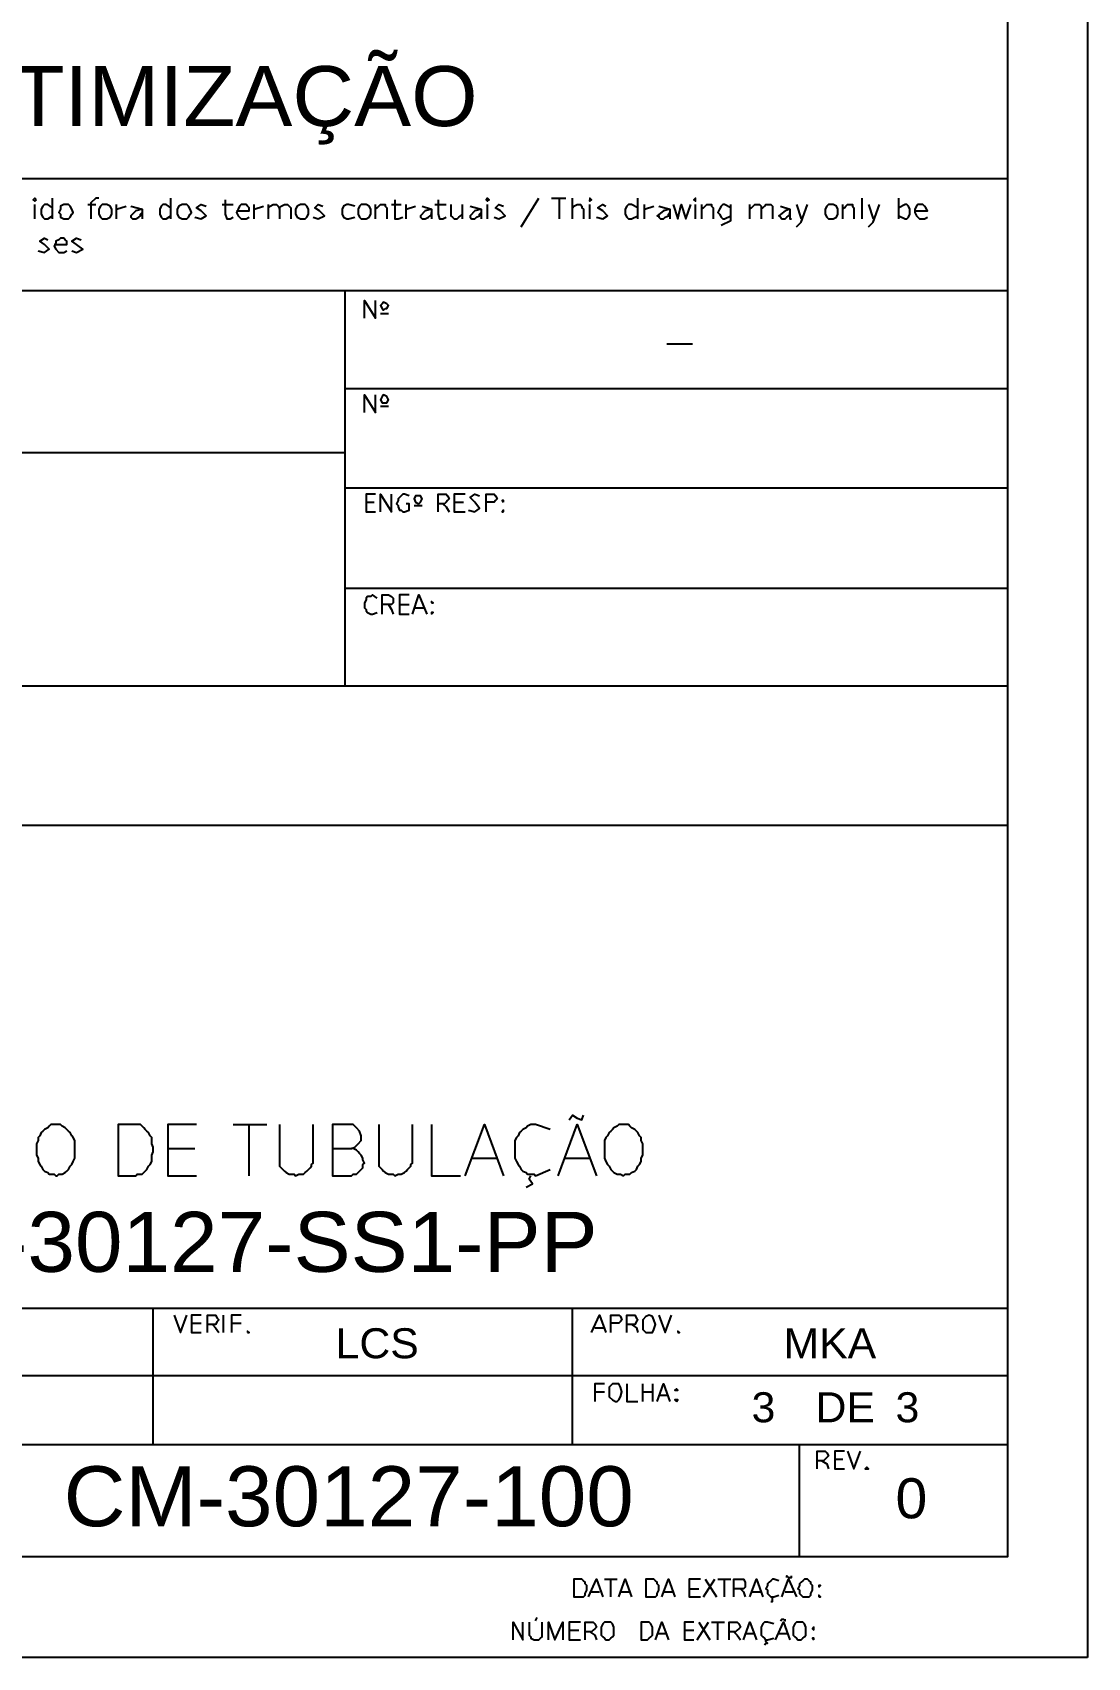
# Model space of a CAD drawing. Extents: x 1 to 419, y 0 to 296.
# Drawn here: x 353.1 to 419, y 0.3 to 101.8 of the extents above; entities that cross this region are included whole.
import ezdxf

# ---------------------------------------------------------------- set-up
doc = ezdxf.new("R2010")
doc.units = 0
doc.header["$MEASUREMENT"] = 0
doc.layers.add('GT_1', color=7, linetype='Continuous')
doc.styles.get("Standard").update_dxf_attribs({"font": 'arial.ttf', "height": 2})

msp = doc.modelspace()

# ---------------------------------------------------------------- linework, layer by layer
at = {"layer": 'GT_1', "flags": 128}
for points in [[(419, 296.3), (419, 0.3)], [(414, 148.3), (414, 6.6), (17.9, 6.6), (17.9, 290), (414, 290), (414, 148.3)], [(414, 92.7), (305.1, 92.7)], [(353.3, 91.4), (353.2, 91.5), (353.1, 91.4), (353.2, 91.3), (353.3, 91.4)], [(354.3, 90.2), (354.3, 91.5)], [(357.2, 91.5), (357, 91.5), (356.7, 91.2), (356.7, 90.2)], [(361.7, 90.2), (361.7, 91.5)], [(365.1, 91.4), (365.1, 90.5), (365.2, 90.2), (365.4, 90.2), (365.6, 90.3)], [(375.7, 91.4), (375.7, 90.5), (375.7, 90.2), (375.9, 90.2), (376.2, 90.3)], [(378.4, 91.4), (378.4, 90.5), (378.5, 90.2), (378.7, 90.2), (378.9, 90.3)], [(381.5, 91.4), (381.6, 91.4), (381.5, 91.5), (381.4, 91.4), (381.5, 91.3), (381.5, 91.4)], [(383.6, 89.7), (384.7, 91.5)], [(385.5, 91.5), (386.4, 91.5)], [(386, 90.2), (386, 91.5)], [(386.8, 90.2), (386.8, 91.5)], [(387.9, 91.4), (388, 91.4), (387.9, 91.5), (387.9, 91.4), (387.9, 91.3), (387.9, 91.4)], [(390.9, 90.2), (390.9, 91.5)], [(394.5, 91.4), (394.5, 91.5), (394.4, 91.4), (394.5, 91.3), (394.5, 91.4)], [(404.9, 91.5), (404.9, 90.2)], [(407.2, 90.2), (407.2, 91.5)], [(353.2, 90.2), (353.2, 91.1)], [(354.3, 90.9), (354, 91.1), (353.8, 91.1), (353.7, 91), (353.6, 90.8), (353.6, 90.6), (353.6, 90.5), (353.7, 90.3), (353.8, 90.2), (354, 90.2), (354.3, 90.4)], [(355.2, 90.2), (355.3, 90.2), (355.4, 90.3), (355.5, 90.5), (355.6, 90.6), (355.5, 90.8), (355.4, 91), (355.3, 91.1), (355.1, 91.1), (355, 91.1), (354.8, 91), (354.8, 90.8), (354.7, 90.6), (354.8, 90.5), (354.8, 90.3), (355, 90.2), (355.1, 90.2), (355.2, 90.2)], [(356.5, 91.1), (357, 91.1)], [(357.7, 90.2), (357.9, 90.3), (358, 90.5), (358, 90.6), (358, 90.8), (357.9, 91), (357.7, 91.1), (357.6, 91.1), (357.4, 91.1), (357.3, 91), (357.2, 90.8), (357.2, 90.6), (357.2, 90.5), (357.3, 90.3), (357.4, 90.2), (357.6, 90.2), (357.7, 90.2)], [(358.3, 90.2), (358.3, 91.1)], [(358.3, 90.8), (358.9, 91)], [(359.2, 91), (359.9, 90.8), (359.9, 90.3), (359.9, 90.2)], [(359.9, 90.8), (359.5, 90.7), (359.2, 90.4), (359.2, 90.3), (359.3, 90.2), (359.4, 90.2), (359.5, 90.2), (359.7, 90.3), (359.8, 90.4), (359.8, 90.5), (359.9, 90.6)], [(361.7, 90.9), (361.4, 91.1), (361.2, 91.1), (361.1, 91), (361, 90.8), (361, 90.6), (361, 90.5), (361.1, 90.3), (361.2, 90.2), (361.4, 90.2), (361.7, 90.4)], [(362.6, 90.2), (362.7, 90.2), (362.8, 90.3), (362.9, 90.5), (363, 90.6), (362.9, 90.8), (362.8, 91), (362.7, 91.1), (362.5, 91.1), (362.4, 91.1), (362.2, 91), (362.1, 90.8), (362.1, 90.6), (362.1, 90.5), (362.2, 90.3), (362.4, 90.2), (362.5, 90.2), (362.6, 90.2)], [(363.2, 90.3), (363.6, 90.2), (363.9, 90.4), (363.6, 90.7), (363.3, 90.9), (363.6, 91.1), (363.9, 91)], [(364.9, 91.1), (365.6, 91.1)], [(365.8, 90.7), (366.6, 90.7), (366.6, 90.9), (366.5, 91), (366.4, 91.1), (366.2, 91.1), (366.1, 91.1), (366, 91), (365.9, 90.8), (365.8, 90.6), (365.9, 90.4), (366.1, 90.2), (366.4, 90.2), (366.6, 90.3)], [(366.9, 90.2), (366.9, 91.1)], [(366.9, 90.8), (367.5, 91)], [(367.8, 90.2), (367.8, 91.1)], [(367.8, 90.8), (367.8, 90.9), (367.9, 91), (368.1, 91.1), (368.2, 91.1), (368.3, 91.1), (368.4, 91), (368.5, 90.9), (368.5, 90.8), (368.5, 90.2)], [(368.5, 90.8), (368.5, 90.9), (368.6, 91), (368.8, 91.1), (368.9, 91.1), (369, 91.1), (369.1, 91), (369.2, 90.9), (369.2, 90.8), (369.2, 90.2)], [(370, 90.2), (370.1, 90.2), (370.2, 90.3), (370.3, 90.5), (370.3, 90.6), (370.3, 90.8), (370.2, 91), (370.1, 91.1), (369.9, 91.1), (369.8, 91.1), (369.6, 91), (369.5, 90.8), (369.5, 90.6), (369.5, 90.5), (369.6, 90.3), (369.8, 90.2), (369.9, 90.2), (370, 90.2)], [(370.6, 90.3), (370.9, 90.2), (371.3, 90.4), (371, 90.7), (370.7, 90.9), (370.9, 91.1), (371.2, 91)], [(373.2, 91), (372.8, 91.1), (372.7, 91.1), (372.5, 91), (372.4, 90.8), (372.4, 90.6), (372.4, 90.5), (372.5, 90.3), (372.7, 90.2), (372.8, 90.2), (373.2, 90.3)], [(373.8, 90.2), (373.9, 90.2), (374.1, 90.3), (374.2, 90.5), (374.2, 90.6), (374.2, 90.8), (374.1, 91), (373.9, 91.1), (373.8, 91.1), (373.6, 91.1), (373.5, 91), (373.4, 90.8), (373.4, 90.6), (373.4, 90.5), (373.5, 90.3), (373.6, 90.2), (373.8, 90.2)], [(374.5, 90.2), (374.5, 91.1)], [(374.5, 90.8), (374.6, 90.9), (374.7, 91), (374.8, 91.1), (374.9, 91.1), (375.1, 91.1), (375.1, 91), (375.2, 90.9), (375.2, 90.8), (375.2, 90.2)], [(375.5, 91.1), (376.1, 91.1)], [(376.4, 90.2), (376.4, 91.1)], [(376.4, 90.8), (377, 91)], [(378, 90.8), (377.6, 90.7), (377.3, 90.4), (377.3, 90.3), (377.4, 90.2), (377.5, 90.2), (377.6, 90.2), (377.8, 90.3), (377.9, 90.4), (378, 90.5), (378, 90.6)], [(377.4, 91), (378, 90.8), (378, 90.3), (378, 90.2)], [(378.2, 91.1), (378.9, 91.1)], [(379.2, 91.1), (379.2, 90.5), (379.2, 90.4), (379.3, 90.3), (379.4, 90.2), (379.5, 90.2), (379.6, 90.2), (379.7, 90.3), (379.8, 90.4), (379.9, 90.5)], [(379.9, 91.1), (379.9, 90.2)], [(380.4, 91), (381.1, 90.8), (381.1, 90.3), (381.1, 90.2)], [(381.1, 90.8), (380.7, 90.7), (380.4, 90.4), (380.4, 90.3), (380.5, 90.2), (380.6, 90.2), (380.7, 90.2), (380.8, 90.3), (381, 90.4), (381, 90.5), (381.1, 90.6)], [(381.5, 90.2), (381.5, 91.1)], [(381.9, 90.3), (382.2, 90.2), (382.6, 90.4), (382.3, 90.7), (382, 90.9), (382.2, 91.1), (382.5, 91)], [(386.8, 90.8), (386.8, 90.9), (386.9, 91), (387.1, 91.1), (387.2, 91.1), (387.3, 91.1), (387.4, 91), (387.4, 90.9), (387.5, 90.8), (387.5, 90.2)], [(387.9, 90.2), (387.9, 91.1)], [(388.3, 90.3), (388.7, 90.2), (389, 90.4), (388.7, 90.7), (388.4, 90.9), (388.7, 91.1), (388.9, 91)], [(390.9, 90.9), (390.5, 91.1), (390.3, 91.1), (390.2, 91), (390.1, 90.8), (390.1, 90.6), (390.1, 90.5), (390.2, 90.3), (390.3, 90.2), (390.5, 90.2), (390.9, 90.4)], [(391.3, 90.2), (391.3, 91.1)], [(391.3, 90.8), (391.9, 91)], [(392.9, 90.8), (392.5, 90.7), (392.1, 90.4), (392.2, 90.4), (392.2, 90.3), (392.3, 90.2), (392.4, 90.2), (392.5, 90.2), (392.6, 90.3), (392.8, 90.4), (392.8, 90.5), (392.9, 90.6)], [(392.2, 91), (392.9, 90.8), (392.9, 90.3), (392.9, 90.2)], [(393.1, 91.1), (393.4, 90.2), (393.6, 91.1), (393.9, 90.2), (394.2, 91.1)], [(394.5, 90.2), (394.5, 91.1)], [(394.9, 90.2), (394.9, 91.1)], [(394.9, 90.8), (395, 90.9), (395.1, 91), (395.2, 91.1), (395.3, 91.1), (395.5, 91.1), (395.5, 91), (395.6, 90.9), (395.6, 90.8), (395.6, 90.2)], [(396.7, 90.9), (396.3, 91.1), (396.2, 91.1), (396.1, 91), (396, 90.8), (395.9, 90.6), (396, 90.5), (396.1, 90.3), (396.2, 90.2), (396.3, 90.2), (396.7, 90.4)], [(396.1, 89.8), (396.7, 90.1), (396.7, 91.1)], [(397.9, 90.2), (397.9, 91.1)], [(397.9, 90.8), (398, 90.9), (398.1, 91), (398.2, 91.1), (398.4, 91.1), (398.5, 91.1), (398.6, 91), (398.6, 90.9), (398.6, 90.8), (398.6, 90.2)], [(398.6, 90.8), (398.7, 90.9), (398.8, 91), (398.9, 91.1), (399.1, 91.1), (399.2, 91.1), (399.3, 91), (399.3, 90.9), (399.3, 90.8), (399.3, 90.2)], [(400.4, 90.8), (400.1, 90.7), (399.7, 90.4), (399.8, 90.3), (399.9, 90.2), (400, 90.2), (400.1, 90.2), (400.2, 90.3), (400.3, 90.4), (400.4, 90.5), (400.4, 90.6)], [(399.8, 91), (400.4, 90.8), (400.4, 90.3), (400.4, 90.2), (400.5, 90.2)], [(400.8, 91.1), (401.1, 90.2)], [(400.8, 89.7), (401.1, 90), (401.5, 91.1)], [(403, 90.2), (403.1, 90.2), (403.3, 90.3), (403.4, 90.5), (403.4, 90.6), (403.4, 90.8), (403.3, 91), (403.1, 91.1), (403, 91.1), (402.8, 91.1), (402.7, 91), (402.6, 90.8), (402.6, 90.6), (402.6, 90.5), (402.7, 90.3), (402.8, 90.2), (403, 90.2)], [(403.7, 90.2), (403.7, 91.1)], [(403.7, 90.8), (403.8, 90.9), (403.9, 91), (404, 91.1), (404.1, 91.1), (404.3, 91.1), (404.3, 91), (404.4, 90.9), (404.4, 90.8), (404.4, 90.2)], [(405.3, 91.1), (405.6, 90.2)], [(405.3, 89.7), (405.6, 90), (406, 91.1)], [(407.2, 90.4), (407.6, 90.2), (407.7, 90.2), (407.8, 90.3), (407.9, 90.5), (407.9, 90.6), (407.9, 90.8), (407.8, 91), (407.7, 91.1), (407.6, 91.1), (407.2, 90.9)], [(408.2, 90.7), (409, 90.7), (408.9, 90.9), (408.8, 91), (408.7, 91.1), (408.6, 91.1), (408.4, 91.1), (408.3, 91), (408.2, 90.8), (408.2, 90.6), (408.3, 90.4), (408.5, 90.2), (408.8, 90.2), (409, 90.3)], [(353.4, 88.2), (353.8, 88.1), (354.1, 88.3), (353.8, 88.6), (353.5, 88.8), (353.8, 89), (354, 88.9)], [(354.4, 88.6), (355.2, 88.6), (355.2, 88.8), (355.1, 88.9), (355, 89), (354.8, 89), (354.7, 88.9), (354.5, 88.8), (354.5, 88.7), (354.4, 88.5), (354.5, 88.3), (354.7, 88.1), (355, 88.1), (355.2, 88.2)], [(355.5, 88.2), (355.8, 88.1), (356.2, 88.3), (355.8, 88.6), (355.5, 88.8), (355.8, 89), (356.1, 88.9)], [(414, 85.7), (305.1, 85.7)], [(372.6, 61), (372.6, 85.7)], [(373.8, 84), (373.8, 85.1), (374.5, 84), (374.5, 85.1)], [(375.1, 84.6), (375.2, 84.6), (375.3, 84.8), (375.2, 84.9), (375, 85), (374.9, 84.9), (374.8, 84.8), (374.9, 84.6), (375, 84.5), (375.1, 84.6)], [(374.8, 84.3), (375.3, 84.3)], [(392.7, 82.4), (394.3, 82.4)], [(372.6, 79.6), (414, 79.6)], [(373.8, 78.1), (373.8, 79.2), (374.5, 78.1), (374.5, 79.2)], [(375.1, 78.7), (375.2, 78.7), (375.3, 78.9), (375.2, 79.1), (375, 79.2), (374.9, 79.1), (374.8, 78.9), (374.9, 78.7), (375, 78.7), (375.1, 78.7)], [(374.8, 78.5), (375.3, 78.5)], [(305, 75.6), (372.6, 75.6)], [(372.6, 73.4), (414, 73.4)], [(374.5, 73), (373.9, 73), (373.9, 71.9), (374.5, 71.9)], [(373.9, 72.5), (374.4, 72.5)], [(374.8, 71.9), (374.8, 73), (375.5, 71.9), (375.5, 73)], [(376.6, 72.9), (376.3, 73), (376.2, 73), (376.1, 72.9), (376, 72.8), (375.9, 72.7), (375.9, 72.6), (375.8, 72.4), (375.9, 72.3), (375.9, 72.2), (376, 72), (376.1, 72), (376.2, 71.9), (376.3, 71.9), (376.6, 72), (376.6, 72.4), (376.4, 72.4)], [(377.2, 72.4), (377.3, 72.5), (377.4, 72.7), (377.3, 72.9), (377.2, 72.9), (377.1, 72.9), (377, 72.9), (376.9, 72.7), (377, 72.5), (377.2, 72.4)], [(376.9, 72.3), (377.4, 72.3)], [(378.4, 71.9), (378.4, 73), (378.8, 73), (378.9, 73), (379, 72.9), (379.1, 72.7), (379, 72.6), (378.9, 72.5), (378.8, 72.4), (378.4, 72.4)], [(378.7, 72.4), (378.9, 72.2), (379.1, 71.9)], [(380.1, 73), (379.4, 73), (379.4, 71.9), (380.1, 71.9)], [(379.4, 72.5), (380, 72.5)], [(380.3, 72), (380.7, 71.9), (381, 72.1), (380.7, 72.5), (380.4, 72.8), (380.7, 73), (381, 72.9)], [(381.4, 71.9), (381.4, 73), (381.8, 73), (381.9, 73), (382, 72.9), (382.1, 72.7), (382, 72.6), (381.9, 72.5), (381.8, 72.5), (381.4, 72.5)], [(382.5, 72.5), (382.5, 72.6), (382.4, 72.6), (382.5, 72.5)], [(382.5, 71.9), (382.5, 72), (382.4, 71.9), (382.5, 71.9)], [(414, 67.1), (372.6, 67.1)], [(374.6, 66.5), (374.3, 66.7), (374.2, 66.6), (374, 66.6), (373.9, 66.5), (373.9, 66.4), (373.8, 66.2), (373.8, 66.1), (373.8, 65.9), (373.9, 65.8), (373.9, 65.7), (374, 65.6), (374.2, 65.5), (374.3, 65.5), (374.6, 65.6)], [(374.9, 65.5), (374.9, 66.7), (375.3, 66.7), (375.5, 66.6), (375.6, 66.5), (375.6, 66.4), (375.6, 66.2), (375.5, 66.1), (375.3, 66.1), (374.9, 66.1)], [(375.3, 66.1), (375.5, 65.8), (375.6, 65.5)], [(376.6, 66.7), (376, 66.7), (376, 65.5), (376.6, 65.5)], [(376, 66.1), (376.6, 66.1)], [(376.8, 65.5), (377.2, 66.7), (377.7, 65.5)], [(378, 66.2), (378.1, 66.2), (378, 66.3), (378, 66.2)], [(377, 65.9), (377.5, 65.9)], [(378, 65.5), (378.1, 65.6), (378, 65.6), (378, 65.5)], [(414, 61), (305.1, 61)], [(414, 52.3), (305.1, 52.3)], [(354.6, 30.4), (354.7, 30.5), (354.8, 30.5), (354.9, 30.5), (355.1, 30.6), (355.2, 30.7), (355.3, 30.8), (355.4, 31), (355.5, 31.1), (355.6, 31.3), (355.7, 31.5), (355.7, 31.7), (355.7, 31.9), (355.7, 32), (355.7, 32.2), (355.7, 32.4), (355.7, 32.6), (355.6, 32.8), (355.5, 32.9), (355.4, 33.1), (355.3, 33.2), (355.2, 33.3), (355.1, 33.4), (354.9, 33.5), (354.8, 33.6), (354.7, 33.6), (354.5, 33.6), (354.4, 33.6), (354.2, 33.6), (354.1, 33.5), (354, 33.4), (353.8, 33.3), (353.7, 33.2), (353.6, 33.1), (353.5, 32.9), (353.4, 32.8), (353.4, 32.6), (353.3, 32.4), (353.3, 32.2), (353.3, 32), (353.3, 31.9), (353.3, 31.7), (353.4, 31.5), (353.4, 31.3), (353.5, 31.1), (353.6, 31), (353.7, 30.8), (353.8, 30.7), (354, 30.6), (354.1, 30.5), (354.2, 30.5), (354.4, 30.5), (354.5, 30.4), (354.6, 30.4)], [(359.5, 30.4), (359.6, 30.5), (359.8, 30.5), (359.9, 30.5), (360, 30.6), (360.1, 30.7), (360.2, 30.8), (360.3, 31), (360.4, 31.1), (360.5, 31.3), (360.5, 31.5), (360.5, 31.7), (360.6, 31.9), (360.6, 32), (360.6, 32.2), (360.5, 32.4), (360.5, 32.6), (360.5, 32.8), (360.4, 32.9), (360.3, 33.1), (360.2, 33.2), (360.1, 33.3), (360, 33.4), (359.9, 33.5), (359.8, 33.6), (359.6, 33.6), (359.5, 33.6), (358.4, 33.6), (358.4, 30.4), (359.5, 30.4)], [(363.3, 33.6), (361.5, 33.6), (361.5, 30.4), (363.3, 30.4)], [(365.6, 33.6), (367.7, 33.6)], [(366.6, 30.4), (366.6, 33.6)], [(368.5, 33.6), (368.5, 31.4), (368.5, 31.2), (368.5, 31.1), (368.5, 31), (368.6, 30.9), (368.7, 30.8), (368.8, 30.7), (368.9, 30.6), (369.1, 30.5), (369.2, 30.5), (369.4, 30.5), (369.5, 30.4), (369.7, 30.5), (369.8, 30.5), (370, 30.5), (370.1, 30.6), (370.2, 30.7), (370.3, 30.8), (370.4, 30.9), (370.5, 31), (370.5, 31.1), (370.6, 31.2), (370.6, 31.4), (370.6, 33.6)], [(371.8, 32.1), (373, 32.1), (373.2, 32.2), (373.4, 32.4), (373.6, 32.6), (373.6, 32.9), (373.5, 33.2), (373.3, 33.4), (373.1, 33.6), (372.8, 33.6), (371.8, 33.6), (371.8, 30.4), (373, 30.4), (373.1, 30.5), (373.3, 30.5), (373.4, 30.6), (373.5, 30.7), (373.6, 30.8), (373.7, 30.9), (373.7, 31.1), (373.8, 31.2), (373.7, 31.4), (373.7, 31.5), (373.6, 31.7), (373.5, 31.8), (373.4, 31.9), (373.3, 32), (373.1, 32.1), (373, 32.1)], [(374.7, 33.6), (374.7, 31.4), (374.7, 31.2), (374.7, 31.1), (374.7, 31), (374.8, 30.9), (374.9, 30.8), (375, 30.7), (375.1, 30.6), (375.3, 30.5), (375.4, 30.5), (375.6, 30.5), (375.7, 30.4), (375.9, 30.5), (376, 30.5), (376.1, 30.5), (376.3, 30.6), (376.4, 30.7), (376.5, 30.8), (376.6, 30.9), (376.7, 31), (376.7, 31.1), (376.8, 31.2), (376.8, 31.4), (376.8, 33.6)], [(378, 33.6), (378, 30.4), (379.8, 30.4)], [(380.1, 30.4), (381.3, 33.6), (382.5, 30.4)], [(385.4, 33.3), (384.5, 33.6), (384.4, 33.6), (384.2, 33.6), (384, 33.5), (383.9, 33.4), (383.7, 33.3), (383.6, 33.2), (383.5, 33.1), (383.4, 32.9), (383.3, 32.8), (383.2, 32.6), (383.2, 32.4), (383.2, 32.2), (383.2, 32), (383.2, 31.9), (383.2, 31.7), (383.2, 31.5), (383.3, 31.3), (383.4, 31.1), (383.5, 31), (383.6, 30.8), (383.7, 30.7), (383.9, 30.6), (384, 30.5), (384.2, 30.5), (384.4, 30.5), (384.5, 30.4), (385.4, 30.8)], [(385.9, 30.4), (387.1, 33.6), (388.3, 30.4)], [(386.6, 33.9), (386.8, 34.2), (387.1, 34), (387.4, 33.9), (387.5, 34.2)], [(390, 30.4), (390.1, 30.5), (390.3, 30.5), (390.4, 30.5), (390.5, 30.6), (390.7, 30.7), (390.8, 30.8), (390.9, 31), (391, 31.1), (391.1, 31.3), (391.1, 31.5), (391.2, 31.7), (391.2, 31.9), (391.2, 32), (391.2, 32.2), (391.2, 32.4), (391.1, 32.6), (391.1, 32.8), (391, 32.9), (390.9, 33.1), (390.8, 33.2), (390.7, 33.3), (390.5, 33.4), (390.4, 33.5), (390.3, 33.6), (390.1, 33.6), (390, 33.6), (389.8, 33.6), (389.7, 33.6), (389.6, 33.5), (389.4, 33.4), (389.3, 33.3), (389.2, 33.2), (389.1, 33.1), (389, 32.9), (388.9, 32.8), (388.8, 32.6), (388.8, 32.4), (388.8, 32.2), (388.8, 32), (388.8, 31.9), (388.8, 31.7), (388.8, 31.5), (388.9, 31.3), (389, 31.1), (389.1, 31), (389.2, 30.8), (389.3, 30.7), (389.4, 30.6), (389.6, 30.5), (389.7, 30.5), (389.8, 30.5), (390, 30.4)], [(361.5, 32.1), (363.2, 32.1)], [(380.5, 31.5), (382.1, 31.5)], [(386.3, 31.5), (387.9, 31.5)], [(383.9, 29.7), (384.3, 29.9), (384.1, 30.2), (384.2, 30.4)], [(414, 22.1), (305.1, 22.1)], [(360.6, 13.6), (360.6, 22.1)], [(361.9, 21.7), (362.3, 20.6), (362.7, 21.7)], [(363.6, 21.7), (363, 21.7), (363, 20.6), (363.6, 20.6)], [(364, 20.6), (364, 21.7), (364.4, 21.7), (364.5, 21.7), (364.6, 21.5), (364.7, 21.4), (364.6, 21.3), (364.5, 21.1), (364.4, 21.1), (364, 21.1)], [(365, 20.6), (365, 21.7)], [(366.1, 21.7), (365.5, 21.7), (365.5, 20.6)], [(386.8, 13.6), (386.8, 22.1)], [(388, 20.6), (388.5, 21.7), (388.9, 20.6)], [(389.2, 20.6), (389.2, 21.7), (389.6, 21.7), (389.7, 21.7), (389.8, 21.6), (389.9, 21.4), (389.8, 21.3), (389.7, 21.2), (389.6, 21.2), (389.2, 21.2)], [(390.2, 20.6), (390.2, 21.7), (390.6, 21.7), (390.7, 21.7), (390.8, 21.5), (390.9, 21.4), (390.8, 21.3), (390.7, 21.1), (390.6, 21.1), (390.2, 21.1)], [(391.7, 20.6), (391.8, 20.6), (391.9, 20.8), (392, 21.1), (391.9, 21.4), (391.8, 21.6), (391.6, 21.7), (391.4, 21.6), (391.2, 21.4), (391.2, 21.1), (391.2, 20.8), (391.4, 20.6), (391.6, 20.6), (391.7, 20.6)], [(392.2, 21.7), (392.6, 20.6), (393, 21.7)], [(363, 21.2), (363.6, 21.2)], [(364.3, 21.1), (364.5, 20.9), (364.7, 20.6)], [(365.5, 21.2), (366.1, 21.2)], [(366.5, 20.6), (366.6, 20.6), (366.5, 20.7), (366.5, 20.6)], [(388.2, 20.9), (388.8, 20.9)], [(390.5, 21.1), (390.8, 20.9), (390.9, 20.6)], [(393.4, 20.6), (393.5, 20.6), (393.4, 20.7), (393.4, 20.6)], [(414, 17.9), (305.1, 17.9)], [(388.8, 17.4), (388.2, 17.4), (388.2, 16.3)], [(389.6, 16.3), (389.7, 16.4), (389.8, 16.6), (389.9, 16.9), (389.8, 17.2), (389.7, 17.4), (389.5, 17.4), (389.3, 17.4), (389.1, 17.2), (389.1, 16.9), (389.1, 16.6), (389.3, 16.4), (389.5, 16.3), (389.6, 16.3)], [(390.2, 17.4), (390.2, 16.3), (390.9, 16.3)], [(391.2, 16.3), (391.2, 17.4)], [(391.8, 17.4), (391.8, 16.3)], [(392.1, 16.3), (392.5, 17.4), (392.9, 16.3)], [(388.2, 16.9), (388.8, 16.9)], [(391.2, 16.9), (391.8, 16.9)], [(392.2, 16.7), (392.8, 16.7)], [(393.3, 17), (393.4, 17), (393.3, 17.1), (393.2, 17), (393.3, 17)], [(393.3, 16.3), (393.4, 16.4), (393.3, 16.4), (393.2, 16.4), (393.3, 16.3)], [(414, 13.6), (305.1, 13.6)], [(401, 6.6), (401, 13.6)], [(402.1, 12.1), (402.1, 13.2), (402.5, 13.2), (402.6, 13.2), (402.7, 13.1), (402.8, 12.9), (402.7, 12.8), (402.6, 12.7), (402.5, 12.6), (402.1, 12.6)], [(402.4, 12.6), (402.7, 12.4), (402.8, 12.1)], [(403.8, 13.2), (403.2, 13.2), (403.2, 12.1), (403.8, 12.1)], [(403.2, 12.7), (403.7, 12.7)], [(404, 13.2), (404.4, 12.1), (404.8, 13.2)], [(405.2, 12.1), (405.3, 12.1), (405.2, 12.2), (405.1, 12.1), (405.2, 12.1)], [(387.3, 4.1), (387.4, 4.1), (387.5, 4.1), (387.6, 4.2), (387.6, 4.3), (387.7, 4.5), (387.7, 4.6), (387.7, 4.8), (387.6, 4.9), (387.6, 5), (387.5, 5.1), (387.4, 5.2), (387.3, 5.2), (386.9, 5.2), (386.9, 4.1), (387.3, 4.1)], [(387.8, 4.1), (388.3, 5.2), (388.7, 4.1)], [(388.8, 5.2), (389.6, 5.2)], [(389.2, 4.1), (389.2, 5.2)], [(389.7, 4.1), (390.1, 5.2), (390.5, 4.1)], [(391.8, 4.1), (391.9, 4.1), (392, 4.1), (392.1, 4.2), (392.1, 4.3), (392.2, 4.5), (392.2, 4.6), (392.2, 4.8), (392.1, 4.9), (392.1, 5), (392, 5.1), (391.9, 5.2), (391.8, 5.2), (391.4, 5.2), (391.4, 4.1), (391.8, 4.1)], [(392.4, 4.1), (392.8, 5.2), (393.2, 4.1)], [(394.8, 5.2), (394.1, 5.2), (394.1, 4.1), (394.8, 4.1)], [(395, 4.1), (395.7, 5.2)], [(395.1, 5.2), (395.8, 4.1)], [(395.9, 5.2), (396.7, 5.2)], [(396.3, 4.1), (396.3, 5.2)], [(396.9, 4.1), (396.9, 5.2), (397.3, 5.2), (397.5, 5.2), (397.6, 5), (397.6, 4.9), (397.6, 4.7), (397.5, 4.6), (397.3, 4.6), (396.9, 4.6)], [(397.9, 4.1), (398.3, 5.2), (398.7, 4.1)], [(399.7, 5.1), (399.4, 5.2), (399.3, 5.2), (399.2, 5.1), (399.1, 5), (399, 4.9), (399, 4.8), (398.9, 4.6), (399, 4.5), (399, 4.3), (399.1, 4.2), (399.2, 4.1), (399.3, 4.1), (399.4, 4.1), (399.7, 4.2)], [(399.9, 4.1), (400.3, 5.2), (400.8, 4.1)], [(400.2, 5.3), (400.2, 5.4), (400.3, 5.3), (400.5, 5.3), (400.5, 5.4)], [(401.4, 4.1), (401.5, 4.1), (401.6, 4.1), (401.7, 4.2), (401.7, 4.3), (401.8, 4.5), (401.8, 4.6), (401.8, 4.8), (401.7, 4.9), (401.7, 5), (401.6, 5.1), (401.5, 5.2), (401.4, 5.2), (401.3, 5.2), (401.2, 5.1), (401.1, 5), (401, 4.9), (401, 4.8), (400.9, 4.6), (401, 4.5), (401, 4.3), (401.1, 4.2), (401.2, 4.1), (401.3, 4.1), (401.4, 4.1)], [(388, 4.4), (388.5, 4.4)], [(389.8, 4.4), (390.4, 4.4)], [(392.5, 4.4), (393.1, 4.4)], [(394.1, 4.6), (394.7, 4.6)], [(397.3, 4.6), (397.5, 4.4), (397.6, 4.1)], [(398, 4.4), (398.6, 4.4)], [(399.2, 3.8), (399.3, 3.8), (399.3, 3.9), (399.3, 4), (399.3, 4.1)], [(400.1, 4.4), (400.6, 4.4)], [(402.2, 4.7), (402.3, 4.8), (402.2, 4.8), (402.2, 4.7)], [(402.2, 4.1), (402.3, 4.1), (402.2, 4.2), (402.2, 4.1)], [(383.1, 1.4), (383.1, 2.5), (383.7, 1.4), (383.7, 2.5)], [(384.1, 2.5), (384.1, 1.7), (384.2, 1.6), (384.2, 1.5), (384.4, 1.4), (384.5, 1.4), (384.7, 1.4), (384.8, 1.5), (384.9, 1.6), (384.9, 1.7), (384.9, 2.5)], [(384.5, 2.6), (384.6, 2.8)], [(385.3, 1.4), (385.3, 2.5), (385.7, 1.4), (386.2, 2.5), (386.2, 1.4)], [(387.3, 2.5), (386.6, 2.5), (386.6, 1.4), (387.3, 1.4)], [(387.6, 1.4), (387.6, 2.5), (388, 2.5), (388.1, 2.5), (388.2, 2.4), (388.3, 2.2), (388.2, 2.1), (388.1, 2), (388, 1.9), (387.6, 1.9)], [(389, 1.4), (389.1, 1.4), (389.2, 1.5), (389.3, 1.6), (389.4, 1.7), (389.4, 1.8), (389.4, 2), (389.4, 2.1), (389.4, 2.2), (389.3, 2.4), (389.2, 2.5), (389.1, 2.5), (389, 2.5), (388.9, 2.5), (388.8, 2.5), (388.7, 2.4), (388.6, 2.2), (388.6, 2.1), (388.6, 2), (388.6, 1.8), (388.6, 1.7), (388.7, 1.6), (388.8, 1.5), (388.9, 1.4), (389, 1.4)], [(391.4, 1.4), (391.5, 1.4), (391.6, 1.5), (391.7, 1.6), (391.8, 1.7), (391.8, 1.8), (391.8, 2), (391.8, 2.1), (391.8, 2.2), (391.7, 2.4), (391.6, 2.5), (391.5, 2.5), (391.4, 2.5), (391.1, 2.5), (391.1, 1.4), (391.4, 1.4)], [(392, 1.4), (392.4, 2.5), (392.8, 1.4)], [(394.4, 2.5), (393.8, 2.5), (393.8, 1.4), (394.4, 1.4)], [(394.6, 1.4), (395.3, 2.5)], [(394.7, 2.5), (395.4, 1.4)], [(395.5, 2.5), (396.3, 2.5)], [(395.9, 1.4), (395.9, 2.5)], [(396.6, 1.4), (396.6, 2.5), (397, 2.5), (397.1, 2.5), (397.2, 2.4), (397.3, 2.2), (397.2, 2.1), (397.1, 2), (397, 1.9), (396.6, 1.9)], [(397.5, 1.4), (397.9, 2.5), (398.3, 1.4)], [(399.4, 2.4), (399, 2.5), (398.9, 2.5), (398.8, 2.5), (398.7, 2.4), (398.6, 2.2), (398.6, 2.1), (398.6, 2), (398.6, 1.8), (398.6, 1.7), (398.7, 1.6), (398.8, 1.5), (398.9, 1.4), (399, 1.4), (399.4, 1.5)], [(399.5, 1.4), (400, 2.5), (400.4, 1.4)], [(399.8, 2.6), (399.9, 2.7), (400, 2.7), (400.1, 2.6), (400.1, 2.7)], [(401, 1.4), (401.1, 1.4), (401.2, 1.5), (401.3, 1.6), (401.4, 1.7), (401.4, 1.8), (401.4, 2), (401.4, 2.1), (401.4, 2.2), (401.3, 2.4), (401.2, 2.5), (401.1, 2.5), (401, 2.5), (400.9, 2.5), (400.8, 2.5), (400.7, 2.4), (400.6, 2.2), (400.6, 2.1), (400.6, 2), (400.6, 1.8), (400.6, 1.7), (400.7, 1.6), (400.8, 1.5), (400.9, 1.4), (401, 1.4)], [(401.9, 2), (401.9, 2.1), (401.9, 2.2), (401.8, 2.1), (401.9, 2)], [(386.6, 2), (387.2, 2)], [(387.9, 1.9), (388.2, 1.7), (388.3, 1.4)], [(392.1, 1.8), (392.7, 1.8)], [(393.8, 2), (394.4, 2)], [(396.9, 1.9), (397.1, 1.7), (397.3, 1.4)], [(397.6, 1.8), (398.2, 1.8)], [(398.8, 1.1), (398.9, 1.2), (399, 1.2), (398.9, 1.3), (398.9, 1.4)], [(399.7, 1.8), (400.3, 1.8)], [(401.9, 1.4), (401.9, 1.5), (401.8, 1.5), (401.9, 1.4)], [(419, 0.3), (0.7, 0.3)]]:
    msp.add_lwpolyline(points, dxfattribs=at)

# ---------------------------------------------------------------- texts
at = {"layer": 'GT_1', "width": 1.02}
for s, height, p in [('  100 - OTIMIZAÇÃO', 3.75, (331, 96)), ('CM-8"-30127-SS1-PP', 3.75, (336, 24.4)), ('LCS', 1.875, (372, 19)), ('MKA', 1.875, (400, 19)), ('3', 1.875, (398, 15)), ('DE', 1.875, (402, 15)), ('3', 1.875, (407, 15)), ('CM-30127-100', 3.75, (355, 8.5)), ('0', 2.5, (407, 9))]:
    msp.add_text(s, height=height, dxfattribs=at).set_placement(p)

doc.saveas('drawing.dxf')
